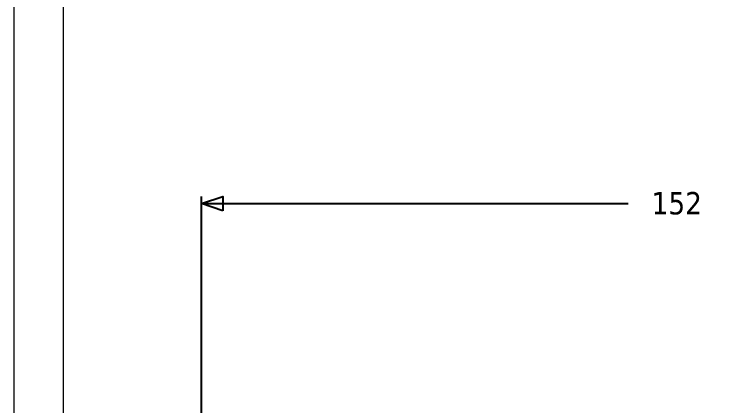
# Model space of a CAD drawing. Header units: inches. Extents: x 15 to 4613, y 7 to 3258.
# Drawn here: x 15 to 1118, y 1019 to 1633 of the extents above; entities that cross this region are included whole.
import ezdxf

# ---------------------------------------------------------------- set-up
doc = ezdxf.new("R2010")
doc.units = ezdxf.units.IN
doc.header["$MEASUREMENT"] = 0
doc.layers.add('tabelka', color=155, linetype='Continuous')
doc.styles.add('Tahoma', font='tahoma.ttf')

msp = doc.modelspace()

# ---------------------------------------------------------------- linework, layer by layer
for p, q in [((308.9, 939.4), (308.9, 1347.3)), ((308.9, 1336.1), (977.3, 1336.1))]:
    msp.add_line(p, q)
at = {"layer": 'tabelka', "lineweight": 5}
for points in [[(15.4, 3258.2), (4613, 3258.2), (4613, 7.4), (15.4, 7.4)], [(92.8, 3180.8), (4535.6, 3180.8), (4535.6, 84.8), (92.8, 84.8)]]:
    msp.add_lwpolyline(points, close=True, dxfattribs=at)

# ---------------------------------------------------------------- texts
at = {"insert": (1013.9, 1318.6), "char_height": 35.01, "width": 0.1, "attachment_point": 7, "style": 'Tahoma'}
msp.add_mtext('{152}', dxfattribs=at)

# ---------------------------------------------------------------- meshes
mesh = msp.add_polyface()
corners = [(342.6, 1324.8), (308.9, 1336.1), (342.6, 1347.3)]
mesh.append_faces([[corners[k] for k in face] for face in [(0, 1, 2)]])

doc.saveas('drawing.dxf')
